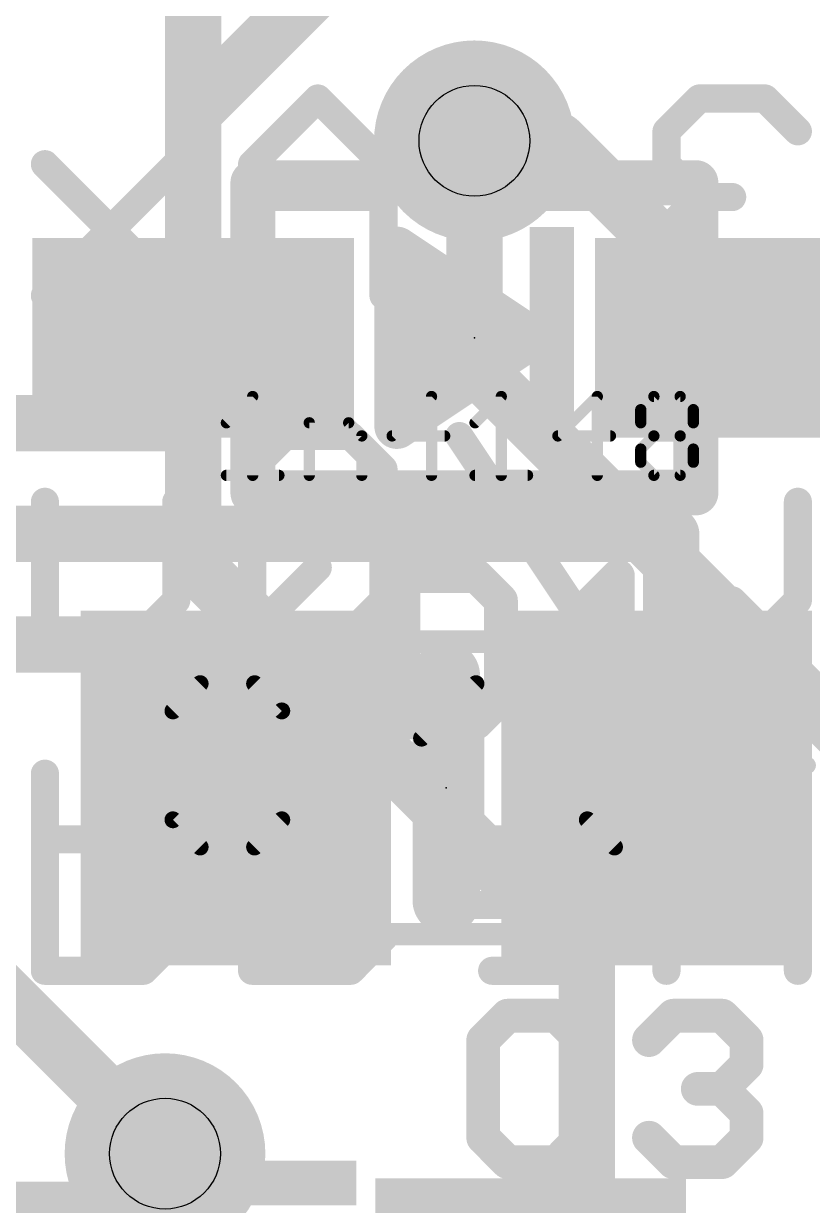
# Model space of a CAD drawing. Extents: x -13.3 to 27, y -0.1 to 27.4.
# Drawn here: x 15.62 to 19.18, y 6.88 to 12.21 of the extents above; entities that cross this region are included whole.
import ezdxf

# ---------------------------------------------------------------- set-up
doc = ezdxf.new("R2010")
doc.units = 0
for name, color, linetype in [('1', 12, 'CONTINUOUS'), ('16', 132, 'CONTINUOUS'), ('18', 110, 'CONTINUOUS'), ('21', 40, 'CONTINUOUS'), ('22', 6, 'CONTINUOUS'), ('23', 40, 'CONTINUOUS'), ('25', 253, 'CONTINUOUS'), ('27', 253, 'CONTINUOUS'), ('29', 253, 'CONTINUOUS'), ('31', 253, 'CONTINUOUS'), ('44', 253, 'CONTINUOUS'), ('51', 253, 'CONTINUOUS')]:
    doc.layers.add(name, color=color, linetype=linetype)

# ---------------------------------------------------------------- blocks, each defined once
blk = doc.blocks.new('RECT')
blk.add_solid([(-0.5, -0.5), (0.5, -0.5), (-0.5, 0.5), (0.5, 0.5)])
blk = doc.blocks.new('ROUNDV')
at = {"const_width": 0.5}
blk.add_lwpolyline([(0, -0.25, 1), (0, 0.25, 1), (0, -0.25)], format="xyb", dxfattribs=at)

msp = doc.modelspace()

# ---------------------------------------------------------------- linework, layer by layer
at = {"layer": '1', "const_width": 0.254}
for points in [[(16.383, 13.274), (16.383, 10.795)], [(18.034, 11.684), (17.653, 11.684)], [(18.923, 10.795), (18.034, 11.684)], [(16.383, 10.541), (16.383, 10.795)], [(16.252, 10.41), (16.383, 10.541)], [(14.8975, 10.41), (16.252, 10.41)], [(14.8975, 9.91), (18.538, 9.91)], [(18.538, 9.91), (18.542, 9.906)], [(18.542, 9.906), (18.542, 8.829)], [(14.8975, 9.41), (15.929, 9.41)], [(15.929, 9.41), (16.576, 8.763)], [(18.542, 8.829), (18.476, 8.763)], [(15.458, 7.91), (16.256, 7.112)]]:
    msp.add_lwpolyline(points, dxfattribs=at)
at = {"layer": '1', "const_width": 0.127}
for points in [[(17.653, 11.7475, 1), (17.653, 11.6205)], [(18.0789, 11.7289, 1), (17.9891, 11.6391)], [(18.034, 11.6205, 1), (18.034, 11.7475)], [(16.4465, 10.795, 1), (16.3195, 10.795)], [(18.8781, 10.7501, 1), (18.9679, 10.8399)], [(16.3195, 10.795, 1), (16.4465, 10.795)], [(16.4279, 10.4961, 1), (16.3381, 10.5859)], [(16.3195, 10.541, 1), (16.4465, 10.541)], [(16.2071, 10.4549, 1), (16.2969, 10.3651)], [(16.252, 10.3465, 1), (16.252, 10.4735)], [(18.5829, 9.9549, 1), (18.4931, 9.8651)], [(18.6055, 9.906, 1), (18.4785, 9.906)], [(18.538, 9.8465, 1), (18.538, 9.9735)], [(18.4971, 9.8611, 1), (18.5869, 9.9509)], [(15.9739, 9.4549, 1), (15.8841, 9.3651)], [(15.929, 9.3465, 1), (15.929, 9.4735)], [(18.5869, 8.7841, 1), (18.4971, 8.8739)], [(16.5311, 8.7181, 1), (16.6209, 8.8079)], [(18.4311, 8.8079, 1), (18.5209, 8.7181)], [(18.4785, 8.829, 1), (18.6055, 8.829)], [(16.2111, 7.0671, 1), (16.3009, 7.1569)]]:
    msp.add_lwpolyline(points, format="xyb", dxfattribs=at)
at = {"layer": '16', "const_width": 0.254}
for points in [[(16.383, 11.811), (17.653, 13.081)], [(16.383, 9.779), (16.383, 11.811)], [(17.653, 10.668), (17.653, 11.684)], [(19.685, 8.636), (17.653, 10.668)], [(18.161, 8.001), (16.383, 9.779)], [(18.161, 4.826), (18.161, 8.001)], [(16.002, 6.858), (16.256, 7.112)], [(9.525, 6.858), (16.002, 6.858)]]:
    msp.add_lwpolyline(points, dxfattribs=at)
at = {"layer": '16', "const_width": 0.127}
for points in [[(16.4465, 11.811, 1), (16.3195, 11.811)], [(16.3381, 11.8559, 1), (16.4279, 11.7661)], [(17.7165, 11.684, 1), (17.5895, 11.684)], [(17.6979, 10.7129, 1), (17.6081, 10.6231)], [(17.5895, 10.668, 1), (17.7165, 10.668)], [(16.4279, 9.8239, 1), (16.3381, 9.7341)], [(16.3195, 9.779, 1), (16.4465, 9.779)], [(18.2245, 8.001, 1), (18.0975, 8.001)], [(18.1161, 7.9561, 1), (18.2059, 8.0459)], [(16.3009, 7.0671, 1), (16.2111, 7.1569)], [(15.9571, 6.9029, 1), (16.0469, 6.8131)], [(16.002, 6.7945, 1), (16.002, 6.9215)]]:
    msp.add_lwpolyline(points, format="xyb", dxfattribs=at)
at = {"layer": '21'}
for points, const_width in [([(16.653, 11.495), (18.653, 11.495)], 0.2032), ([(17.303, 10.395), (17.303, 11.195)], 0.2032), ([(17.303, 11.195), (17.903, 10.795)], 0.2032), ([(17.453, 10.595), (17.453, 10.995)], 0.2032), ([(17.453, 10.995), (17.753, 10.795)], 0.2032), ([(17.453, 10.9728), (17.4863, 10.9728)], 0.2032), ([(17.903, 10.795), (17.303, 10.395)], 0.2032), ([(17.753, 10.795), (17.453, 10.595)], 0.2032), ([(17.453, 10.7696), (17.7149, 10.7696)], 0.2032), ([(18.653, 10.095), (16.653, 10.095)], 0.2032), ([(17.526, 8.255), (17.526, 9.271)], 0.3048)]:
    msp.add_lwpolyline(points, dxfattribs=dict(at, const_width=const_width))
for points, const_width in [([(16.653, 11.5458, 1), (16.653, 11.4442)], 0.1016), ([(18.653, 11.4442, 1), (18.653, 11.5458)], 0.1016), ([(17.3538, 11.195, 1), (17.2522, 11.195)], 0.1016), ([(17.3312, 11.2373, 1), (17.2748, 11.1527)], 0.1016), ([(17.5038, 10.995, 1), (17.4022, 10.995)], 0.1016), ([(17.4812, 11.0373, 1), (17.4248, 10.9527)], 0.1016), ([(17.453, 11.0236, 1), (17.453, 10.922)], 0.1016), ([(17.4863, 10.922, 1), (17.4863, 11.0236)], 0.1016), ([(17.7812, 10.7527, 1), (17.7248, 10.8373)], 0.1016), ([(17.7248, 10.7527, 1), (17.7812, 10.8373)], 0.1016), ([(17.9312, 10.7527, 1), (17.8748, 10.8373)], 0.1016), ([(17.8748, 10.7527, 1), (17.9312, 10.8373)], 0.1016), ([(17.453, 10.8204, 1), (17.453, 10.7188)], 0.1016), ([(17.7149, 10.7188, 1), (17.7149, 10.8204)], 0.1016), ([(17.4248, 10.6373, 1), (17.4812, 10.5527)], 0.1016), ([(17.4022, 10.595, 1), (17.5038, 10.595)], 0.1016), ([(17.2748, 10.4373, 1), (17.3312, 10.3527)], 0.1016), ([(17.2522, 10.395, 1), (17.3538, 10.395)], 0.1016), ([(16.653, 10.1458, 1), (16.653, 10.0442)], 0.1016), ([(18.653, 10.0442, 1), (18.653, 10.1458)], 0.1016), ([(17.6022, 9.271, 1), (17.4498, 9.271)], 0.1524), ([(17.4498, 8.255, 1), (17.6022, 8.255)], 0.1524)]:
    msp.add_lwpolyline(points, format="xyb", dxfattribs=dict(at, const_width=const_width))
at = {"layer": '22', "const_width": 0.127}
for points in [[(16.9459, 11.8753), (16.6493, 11.5787)], [(17.2425, 11.5787), (16.9459, 11.8753)], [(18.6686, 11.8753), (18.5203, 11.727)], [(18.9652, 11.8753), (18.6686, 11.8753)], [(19.1135, 11.727), (18.9652, 11.8753)], [(18.5203, 11.727), (18.5203, 11.5787)], [(16.3069, 11.5787), (15.7138, 10.9855)], [(16.3069, 10.9855), (15.7138, 11.5787)], [(16.6493, 11.5787), (16.6493, 10.9855)], [(17.2425, 10.9855), (17.2425, 11.5787)], [(18.5203, 11.5787), (18.6686, 11.4304)], [(17.2425, 11.4304), (16.6493, 11.4304)], [(18.178, 11.4304), (17.5848, 11.4304)], [(18.6686, 11.4304), (18.5203, 11.2821)], [(18.6686, 11.4304), (18.8169, 11.4304)], [(18.5203, 11.2821), (18.5203, 11.1338)], [(18.5203, 11.1338), (18.6686, 10.9855)], [(18.9652, 10.9855), (19.1135, 11.1338)], [(18.6686, 10.9855), (18.9652, 10.9855)], [(16.7976, 10.3513), (16.6493, 10.203)], [(17.0942, 10.3513), (16.7976, 10.3513)], [(17.2425, 10.203), (17.0942, 10.3513)], [(18.178, 9.4615), (17.5848, 10.3513)], [(16.6493, 10.203), (16.6493, 9.6098)], [(17.2425, 9.6098), (17.2425, 10.203)], [(15.7138, 9.4615), (15.7138, 10.0547)], [(16.3069, 10.0547), (16.3069, 9.6098)], [(18.5203, 9.6098), (18.5203, 10.0547)], [(19.1135, 10.0547), (19.1135, 9.6098)], [(16.9459, 9.7581), (16.6493, 9.4615)], [(16.3069, 9.6098), (16.1587, 9.4615)], [(16.6493, 9.6098), (16.7976, 9.4615)], [(17.0942, 9.4615), (17.2425, 9.6098)], [(18.6686, 9.4615), (18.5203, 9.6098)], [(18.8169, 9.6098), (18.6686, 9.4615)], [(18.9652, 9.4615), (18.8169, 9.6098)], [(19.1135, 9.6098), (18.9652, 9.4615)], [(16.1587, 9.4615), (15.7138, 9.4615)], [(16.7976, 9.4615), (17.0942, 9.4615)], [(15.7138, 8.8273), (15.7138, 7.9375)], [(18.5203, 8.8273), (18.5203, 7.9375)], [(19.1135, 7.9375), (19.1135, 8.8273)], [(16.1587, 8.5307), (15.7138, 8.5307)], [(16.3069, 8.3824), (16.1587, 8.5307)], [(16.7976, 8.5307), (16.6493, 8.3824)], [(17.0942, 8.5307), (16.7976, 8.5307)], [(17.7331, 8.5307), (17.5848, 8.3824)], [(18.0297, 8.5307), (17.7331, 8.5307)], [(18.178, 8.3824), (18.0297, 8.5307)], [(16.3069, 8.0858), (16.3069, 8.3824)], [(16.6493, 8.3824), (16.6493, 7.9375)], [(17.5848, 8.3824), (17.5848, 8.2341)], [(18.178, 8.0858), (18.178, 8.3824)], [(19.1135, 8.3824), (18.5203, 8.3824)], [(17.0942, 8.2341), (16.6493, 8.2341)], [(17.2425, 8.0858), (17.0942, 8.2341)], [(17.5848, 8.2341), (18.178, 8.2341)], [(16.1587, 7.9375), (16.3069, 8.0858)], [(17.0942, 7.9375), (17.2425, 8.0858)], [(18.0297, 7.9375), (18.178, 8.0858)], [(15.7138, 7.9375), (16.1587, 7.9375)], [(16.6493, 7.9375), (17.0942, 7.9375)], [(17.7331, 7.9375), (18.0297, 7.9375)]]:
    msp.add_lwpolyline(points, dxfattribs=at)
at = {"layer": '22', "const_width": 0.0635}
for points in [[(16.9683, 11.8977, 1), (16.9234, 11.8528)], [(16.9683, 11.8528, 1), (16.9234, 11.8977)], [(18.6686, 11.907, 1), (18.6686, 11.8435)], [(18.6911, 11.8528, 1), (18.6462, 11.8977)], [(18.9877, 11.8977, 1), (18.9428, 11.8528)], [(18.9652, 11.8435, 1), (18.9652, 11.907)], [(18.5521, 11.727, 1), (18.4886, 11.727)], [(18.4979, 11.7494, 1), (18.5428, 11.7045)], [(19.091, 11.7045, 1), (19.136, 11.7494)], [(15.7362, 11.6011, 1), (15.6913, 11.5562)], [(16.3294, 11.5562, 1), (16.2845, 11.6011)], [(16.681, 11.5787, 1), (16.6175, 11.5787)], [(16.6268, 11.6011, 1), (16.6717, 11.5562)], [(17.2742, 11.5787, 1), (17.2107, 11.5787)], [(17.22, 11.5562, 1), (17.2649, 11.6011)], [(18.5428, 11.6011, 1), (18.4979, 11.5562)], [(18.4886, 11.5787, 1), (18.5521, 11.5787)], [(16.6493, 11.4621, 1), (16.6493, 11.3986)], [(17.2425, 11.3986, 1), (17.2425, 11.4621)], [(17.5848, 11.4621, 1), (17.5848, 11.3986)], [(18.178, 11.3986, 1), (18.178, 11.4621)], [(18.6686, 11.4621, 1), (18.6686, 11.3986)], [(18.6911, 11.4079, 1), (18.6462, 11.4528)], [(18.6462, 11.4079, 1), (18.6911, 11.4528)], [(18.8169, 11.3986, 1), (18.8169, 11.4621)], [(18.5521, 11.2821, 1), (18.4886, 11.2821)], [(18.4979, 11.3045, 1), (18.5428, 11.2596)], [(18.5428, 11.1562, 1), (18.4979, 11.1113)], [(18.4886, 11.1338, 1), (18.5521, 11.1338)], [(19.136, 11.1113, 1), (19.091, 11.1562)], [(18.6686, 11.0173, 1), (18.6686, 10.9537)], [(18.9652, 10.9537, 1), (18.9652, 11.0173)], [(15.6913, 11.008, 1), (15.7362, 10.963)], [(16.2845, 10.963, 1), (16.3294, 11.008)], [(16.6175, 10.9855, 1), (16.681, 10.9855)], [(17.2107, 10.9855, 1), (17.2742, 10.9855)], [(18.6462, 10.963, 1), (18.6911, 11.008)], [(18.9428, 11.008, 1), (18.9877, 10.963)], [(16.7976, 10.383, 1), (16.7976, 10.3195)], [(16.82, 10.3288, 1), (16.7751, 10.3737)], [(17.1166, 10.3737, 1), (17.0717, 10.3288)], [(17.0942, 10.3195, 1), (17.0942, 10.383)], [(17.6112, 10.3689, 1), (17.5584, 10.3336)], [(16.681, 10.203, 1), (16.6175, 10.203)], [(16.6268, 10.2254, 1), (16.6717, 10.1805)], [(17.2742, 10.203, 1), (17.2107, 10.203)], [(17.22, 10.1805, 1), (17.2649, 10.2254)], [(15.7455, 10.0547, 1), (15.682, 10.0547)], [(16.3387, 10.0547, 1), (16.2752, 10.0547)], [(18.5521, 10.0547, 1), (18.4886, 10.0547)], [(19.1453, 10.0547, 1), (19.0818, 10.0547)], [(16.9683, 9.7356, 1), (16.9234, 9.7805)], [(16.3294, 9.5873, 1), (16.2845, 9.6322)], [(16.6717, 9.6322, 1), (16.6268, 9.5873)], [(17.2649, 9.5873, 1), (17.22, 9.6322)], [(18.5428, 9.6322, 1), (18.4979, 9.5873)], [(18.8394, 9.6322, 1), (18.7945, 9.5873)], [(18.8394, 9.5873, 1), (18.7945, 9.6322)], [(19.136, 9.5873, 1), (19.091, 9.6322)], [(16.2752, 9.6098, 1), (16.3387, 9.6098)], [(16.6175, 9.6098, 1), (16.681, 9.6098)], [(17.2107, 9.6098, 1), (17.2742, 9.6098)], [(18.4886, 9.6098, 1), (18.5521, 9.6098)], [(19.0818, 9.6098, 1), (19.1453, 9.6098)], [(15.7138, 9.4933, 1), (15.7138, 9.4298)], [(16.1362, 9.484, 1), (16.1811, 9.439)], [(16.1587, 9.4298, 1), (16.1587, 9.4933)], [(16.6268, 9.484, 1), (16.6717, 9.439)], [(16.7976, 9.4933, 1), (16.7976, 9.4298)], [(16.7751, 9.439, 1), (16.82, 9.484)], [(17.0717, 9.484, 1), (17.1166, 9.439)], [(17.0942, 9.4298, 1), (17.0942, 9.4933)], [(18.1516, 9.4439, 1), (18.2044, 9.4791)], [(18.6462, 9.484, 1), (18.6911, 9.439)], [(18.6462, 9.439, 1), (18.6911, 9.484)], [(18.9428, 9.484, 1), (18.9877, 9.439)], [(18.9428, 9.439, 1), (18.9877, 9.484)], [(15.682, 9.4615, 1), (15.7455, 9.4615)], [(15.7455, 8.8273, 1), (15.682, 8.8273)], [(18.5521, 8.8273, 1), (18.4886, 8.8273)], [(19.1453, 8.8273, 1), (19.0818, 8.8273)], [(15.7138, 8.5624, 1), (15.7138, 8.4989)], [(16.1811, 8.5531, 1), (16.1362, 8.5082)], [(16.1587, 8.4989, 1), (16.1587, 8.5624)], [(16.7976, 8.5624, 1), (16.7976, 8.4989)], [(16.82, 8.5082, 1), (16.7751, 8.5531)], [(17.0942, 8.4989, 1), (17.0942, 8.5624)], [(17.7331, 8.5624, 1), (17.7331, 8.4989)], [(17.7556, 8.5082, 1), (17.7107, 8.5531)], [(18.0521, 8.5531, 1), (18.0072, 8.5082)], [(18.0297, 8.4989, 1), (18.0297, 8.5624)], [(16.3387, 8.3824, 1), (16.2752, 8.3824)], [(16.2845, 8.3599, 1), (16.3294, 8.4048)], [(16.681, 8.3824, 1), (16.6175, 8.3824)], [(16.6268, 8.4048, 1), (16.6717, 8.3599)], [(17.6166, 8.3824, 1), (17.5531, 8.3824)], [(17.5624, 8.4048, 1), (17.6073, 8.3599)], [(18.2097, 8.3824, 1), (18.1462, 8.3824)], [(18.1555, 8.3599, 1), (18.2004, 8.4048)], [(18.5203, 8.4141, 1), (18.5203, 8.3506)], [(19.1135, 8.3506, 1), (19.1135, 8.4141)], [(16.6493, 8.2658, 1), (16.6493, 8.2023)], [(17.1166, 8.2565, 1), (17.0717, 8.2116)], [(17.0942, 8.2023, 1), (17.0942, 8.2658)], [(17.5848, 8.2658, 1), (17.5848, 8.2023)], [(18.178, 8.2023, 1), (18.178, 8.2658)], [(17.5531, 8.2341, 1), (17.6166, 8.2341)], [(16.2752, 8.0858, 1), (16.3387, 8.0858)], [(16.3294, 8.0633, 1), (16.2845, 8.1082)], [(17.2649, 8.0633, 1), (17.22, 8.1082)], [(17.22, 8.0633, 1), (17.2649, 8.1082)], [(18.1462, 8.0858, 1), (18.2097, 8.0858)], [(18.2004, 8.0633, 1), (18.1555, 8.1082)], [(15.682, 7.9375, 1), (15.7455, 7.9375)], [(15.7138, 7.9692, 1), (15.7138, 7.9058)], [(16.1362, 7.96, 1), (16.1811, 7.915)], [(16.1587, 7.9058, 1), (16.1587, 7.9692)], [(16.6175, 7.9375, 1), (16.681, 7.9375)], [(16.6493, 7.9692, 1), (16.6493, 7.9058)], [(17.0717, 7.96, 1), (17.1166, 7.915)], [(17.0942, 7.9058, 1), (17.0942, 7.9692)], [(17.7331, 7.9692, 1), (17.7331, 7.9058)], [(18.0072, 7.96, 1), (18.0521, 7.915)], [(18.0297, 7.9058, 1), (18.0297, 7.9692)], [(18.4886, 7.9375, 1), (18.5521, 7.9375)], [(19.0818, 7.9375, 1), (19.1453, 7.9375)]]:
    msp.add_lwpolyline(points, format="xyb", dxfattribs=at)
at = {"layer": '23'}
for p in [(17.653, 10.795), (17.526, 8.763)]:
    msp.add_point(p, dxfattribs=at)
at = {"layer": '25', "const_width": 0.1524}
for points in [[(17.3324, 9.7194), (17.3324, 9.0584)], [(17.6629, 9.7194), (17.3324, 9.7194)], [(17.773, 9.6092), (17.6629, 9.7194)], [(18.0808, 9.499), (18.3011, 9.7194)], [(18.3011, 9.7194), (18.3011, 9.0584)], [(17.773, 9.1686), (17.773, 9.6092)], [(17.6629, 9.0584), (17.773, 9.1686)], [(17.3324, 9.0584), (17.6629, 9.0584)], [(18.0808, 9.0584), (18.5214, 9.0584)], [(17.803, 7.7349), (17.6929, 7.6247)], [(18.0234, 7.7349), (17.803, 7.7349)], [(18.1335, 7.6247), (18.0234, 7.7349)], [(18.4413, 7.6247), (18.5514, 7.7349)], [(18.5514, 7.7349), (18.7718, 7.7349)], [(18.7718, 7.7349), (18.8819, 7.6247)], [(17.6929, 7.6247), (17.6929, 7.1841)], [(18.8819, 7.6247), (18.8819, 7.5145)], [(18.8819, 7.5145), (18.7718, 7.4044)], [(18.7718, 7.4044), (18.6616, 7.4044)], [(18.7718, 7.4044), (18.8819, 7.2942)], [(18.8819, 7.2942), (18.8819, 7.1841)], [(17.6929, 7.1841), (17.803, 7.0739)], [(18.0234, 7.0739), (18.1335, 7.1841)], [(18.5514, 7.0739), (18.4413, 7.1841)], [(18.8819, 7.1841), (18.7718, 7.0739)], [(17.803, 7.0739), (18.0234, 7.0739)], [(18.7718, 7.0739), (18.5514, 7.0739)]]:
    msp.add_lwpolyline(points, dxfattribs=at)
at = {"layer": '25', "const_width": 0.0762}
for points in [[(17.3705, 9.7194, 1), (17.2943, 9.7194)], [(17.3324, 9.7575, 1), (17.3324, 9.6813)], [(17.6898, 9.7463, 1), (17.6359, 9.6924)], [(17.6629, 9.6813, 1), (17.6629, 9.7575)], [(18.3392, 9.7194, 1), (18.263, 9.7194)], [(18.328, 9.6924, 1), (18.2742, 9.7463)], [(17.8111, 9.6092, 1), (17.7349, 9.6092)], [(17.7461, 9.5823, 1), (17.8, 9.6361)], [(18.0538, 9.526, 1), (18.1077, 9.4721)], [(17.8, 9.1416, 1), (17.7461, 9.1955)], [(17.7349, 9.1686, 1), (17.8111, 9.1686)], [(17.3324, 9.0965, 1), (17.3324, 9.0203)], [(17.6359, 9.0853, 1), (17.6898, 9.0315)], [(17.6629, 9.0203, 1), (17.6629, 9.0965)], [(18.0808, 9.0965, 1), (18.0808, 9.0203)], [(18.5214, 9.0203, 1), (18.5214, 9.0965)], [(17.2943, 9.0584, 1), (17.3705, 9.0584)], [(18.263, 9.0584, 1), (18.3392, 9.0584)], [(17.803, 7.773, 1), (17.803, 7.6968)], [(17.83, 7.7079, 1), (17.7761, 7.7618)], [(18.0503, 7.7618, 1), (17.9964, 7.7079)], [(18.0234, 7.6968, 1), (18.0234, 7.773)], [(18.5514, 7.773, 1), (18.5514, 7.6968)], [(18.5784, 7.7079, 1), (18.5245, 7.7618)], [(18.7987, 7.7618, 1), (18.7448, 7.7079)], [(18.7718, 7.6968, 1), (18.7718, 7.773)], [(17.731, 7.6247, 1), (17.6548, 7.6247)], [(17.6659, 7.6516, 1), (17.7198, 7.5978)], [(18.1066, 7.5978, 1), (18.1605, 7.6516)], [(18.4143, 7.6516, 1), (18.4682, 7.5978)], [(18.92, 7.6247, 1), (18.8438, 7.6247)], [(18.855, 7.5978, 1), (18.9089, 7.6516)], [(18.9089, 7.4876, 1), (18.855, 7.5415)], [(18.8438, 7.5145, 1), (18.92, 7.5145)], [(18.6616, 7.4425, 1), (18.6616, 7.3663)], [(18.7987, 7.4313, 1), (18.7448, 7.3774)], [(18.7448, 7.4313, 1), (18.7987, 7.3774)], [(18.7718, 7.3663, 1), (18.7718, 7.4425)], [(18.92, 7.2942, 1), (18.8438, 7.2942)], [(18.855, 7.2673, 1), (18.9089, 7.3212)], [(17.7198, 7.211, 1), (17.6659, 7.1571)], [(18.1605, 7.1571, 1), (18.1066, 7.211)], [(18.4682, 7.211, 1), (18.4143, 7.1571)], [(18.9089, 7.1571, 1), (18.855, 7.211)], [(17.6548, 7.1841, 1), (17.731, 7.1841)], [(18.8438, 7.1841, 1), (18.92, 7.1841)], [(17.803, 7.112, 1), (17.803, 7.0358)], [(18.0234, 7.0358, 1), (18.0234, 7.112)], [(18.5514, 7.112, 1), (18.5514, 7.0358)], [(18.7718, 7.0358, 1), (18.7718, 7.112)], [(17.7761, 7.047, 1), (17.83, 7.1008)], [(17.9964, 7.1008, 1), (18.0503, 7.047)], [(18.5245, 7.047, 1), (18.5784, 7.1008)], [(18.7448, 7.1008, 1), (18.7987, 7.047)]]:
    msp.add_lwpolyline(points, format="xyb", dxfattribs=at)
at = {"layer": '27'}
for points, const_width in [([(16.5332, 10.4113), (16.6518, 10.5299)], 0.0508), ([(16.6518, 10.5299), (16.6518, 10.174)], 0.0508), ([(17.4595, 10.5299), (17.2816, 10.352)], 0.0508), ([(17.4595, 10.174), (17.4595, 10.5299)], 0.0508), ([(17.6558, 10.4113), (17.7744, 10.5299)], 0.0508), ([(17.7744, 10.5299), (17.7744, 10.174)], 0.0508), ([(18.2079, 10.5299), (18.03, 10.352)], 0.0508), ([(18.2079, 10.174), (18.2079, 10.5299)], 0.0508), ([(18.4042, 10.4706), (18.4635, 10.5299)], 0.0508), ([(18.4635, 10.5299), (18.5821, 10.5299)], 0.0508), ([(18.5821, 10.5299), (18.6415, 10.4706)], 0.0508), ([(18.4042, 10.4113), (18.4042, 10.4706)], 0.0508), ([(18.6415, 10.4706), (18.6415, 10.4113)], 0.0508), ([(16.9074, 10.174), (16.9074, 10.4113)], 0.0508), ([(16.9074, 10.4113), (17.0853, 10.4113)], 0.0508), ([(17.0853, 10.4113), (17.1446, 10.352)], 0.0508), ([(18.4635, 10.352), (18.4042, 10.4113)], 0.0508), ([(18.6415, 10.4113), (18.5821, 10.352)], 0.0508), ([(17.1446, 10.352), (17.1446, 10.174)], 0.0508), ([(17.2816, 10.352), (17.5188, 10.352)], 0.0508), ([(18.03, 10.352), (18.2672, 10.352)], 0.0508), ([(18.4042, 10.2926), (18.4635, 10.352)], 0.0508), ([(18.4635, 10.352), (18.5821, 10.352)], 0.0508), ([(18.5821, 10.352), (18.6415, 10.2926)], 0.0508), ([(18.4042, 10.2333), (18.4042, 10.2926)], 0.0508), ([(18.6415, 10.2926), (18.6415, 10.2333)], 0.0508), ([(18.4635, 10.174), (18.4042, 10.2333)], 0.0508), ([(18.6415, 10.2333), (18.5821, 10.174)], 0.0508), ([(16.5332, 10.174), (16.7704, 10.174)], 0.0508), ([(17.6558, 10.174), (17.893, 10.174)], 0.0508), ([(18.5821, 10.174), (18.4635, 10.174)], 0.0508), ([(16.2917, 9.1107), (16.4146, 9.2335)], 0.0762), ([(16.4146, 9.2335), (16.6603, 9.2335)], 0.0762), ([(16.6603, 9.2335), (16.7832, 9.1107)], 0.0762), ([(17.4144, 8.9878), (17.6601, 9.2335)], 0.0762), ([(17.6601, 9.2335), (17.6601, 8.4963)], 0.0762), ([(18.9112, 8.4963), (18.9112, 9.2335)], 0.0762), ([(18.9112, 9.2335), (19.4027, 9.2335)], 0.0762), ([(16.2917, 8.6192), (16.2917, 9.1107)], 0.0762), ([(16.2917, 8.6192), (16.7832, 9.1107)], 0.0762), ([(16.7832, 9.1107), (16.7832, 8.6192)], 0.0762), ([(18.1628, 8.9878), (18.1628, 8.6192)], 0.0762), ([(18.6543, 8.4963), (18.6543, 8.9878)], 0.0762), ([(18.9112, 8.8649), (19.1569, 8.8649)], 0.0762), ([(16.4146, 8.4963), (16.2917, 8.6192)], 0.0762), ([(16.7832, 8.6192), (16.6603, 8.4963)], 0.0762), ([(17.0401, 8.4963), (17.0401, 8.6192)], 0.0762), ([(17.0401, 8.6192), (17.163, 8.6192)], 0.0762), ([(17.163, 8.6192), (17.163, 8.4963)], 0.0762), ([(18.1628, 8.6192), (18.2856, 8.4963)], 0.0762), ([(16.6603, 8.4963), (16.4146, 8.4963)], 0.0762), ([(17.163, 8.4963), (17.0401, 8.4963)], 0.0762), ([(17.4144, 8.4963), (17.9058, 8.4963)], 0.0762), ([(18.2856, 8.4963), (18.6543, 8.4963)], 0.0762)]:
    msp.add_lwpolyline(points, dxfattribs=dict(at, const_width=const_width))
for points, const_width in [([(16.6645, 10.5299, 1), (16.6391, 10.5299)], 0.0254), ([(16.6608, 10.5209, 1), (16.6428, 10.5389)], 0.0254), ([(17.4722, 10.5299, 1), (17.4468, 10.5299)], 0.0254), ([(17.4685, 10.5209, 1), (17.4505, 10.5389)], 0.0254), ([(17.7871, 10.5299, 1), (17.7617, 10.5299)], 0.0254), ([(17.7834, 10.5209, 1), (17.7654, 10.5389)], 0.0254), ([(18.2206, 10.5299, 1), (18.1952, 10.5299)], 0.0254), ([(18.2169, 10.5209, 1), (18.1989, 10.5389)], 0.0254), ([(18.4635, 10.5426, 1), (18.4635, 10.5172)], 0.0254), ([(18.4725, 10.5209, 1), (18.4545, 10.5389)], 0.0254), ([(18.5911, 10.5389, 1), (18.5732, 10.5209)], 0.0254), ([(18.5821, 10.5172, 1), (18.5821, 10.5426)], 0.0254), ([(18.4169, 10.4706, 1), (18.3915, 10.4706)], 0.0254), ([(18.3952, 10.4796, 1), (18.4132, 10.4616)], 0.0254), ([(18.6542, 10.4706, 1), (18.6288, 10.4706)], 0.0254), ([(18.6325, 10.4616, 1), (18.6504, 10.4796)], 0.0254), ([(16.5242, 10.4202, 1), (16.5421, 10.4023)], 0.0254), ([(16.9201, 10.4113, 1), (16.8947, 10.4113)], 0.0254), ([(16.9074, 10.424, 1), (16.9074, 10.3986)], 0.0254), ([(17.0943, 10.4202, 1), (17.0763, 10.4023)], 0.0254), ([(17.0853, 10.3986, 1), (17.0853, 10.424)], 0.0254), ([(17.6468, 10.4202, 1), (17.6648, 10.4023)], 0.0254), ([(18.4132, 10.4202, 1), (18.3952, 10.4023)], 0.0254), ([(18.3915, 10.4113, 1), (18.4169, 10.4113)], 0.0254), ([(18.6288, 10.4113, 1), (18.6542, 10.4113)], 0.0254), ([(18.6504, 10.4023, 1), (18.6325, 10.4202)], 0.0254), ([(17.1573, 10.352, 1), (17.1319, 10.352)], 0.0254), ([(17.1356, 10.343, 1), (17.1536, 10.3609)], 0.0254), ([(17.2816, 10.3647, 1), (17.2816, 10.3392)], 0.0254), ([(17.2726, 10.3609, 1), (17.2905, 10.343)], 0.0254), ([(17.5188, 10.3392, 1), (17.5188, 10.3647)], 0.0254), ([(18.03, 10.3647, 1), (18.03, 10.3392)], 0.0254), ([(18.021, 10.3609, 1), (18.039, 10.343)], 0.0254), ([(18.2672, 10.3392, 1), (18.2672, 10.3647)], 0.0254), ([(18.4635, 10.3647, 1), (18.4635, 10.3392)], 0.0254), ([(18.4725, 10.343, 1), (18.4545, 10.3609)], 0.0254), ([(18.4545, 10.343, 1), (18.4725, 10.3609)], 0.0254), ([(18.5911, 10.3609, 1), (18.5732, 10.343)], 0.0254), ([(18.5732, 10.3609, 1), (18.5911, 10.343)], 0.0254), ([(18.5821, 10.3392, 1), (18.5821, 10.3647)], 0.0254), ([(18.4169, 10.2926, 1), (18.3915, 10.2926)], 0.0254), ([(18.3952, 10.3016, 1), (18.4132, 10.2837)], 0.0254), ([(18.6542, 10.2926, 1), (18.6288, 10.2926)], 0.0254), ([(18.6325, 10.2837, 1), (18.6504, 10.3016)], 0.0254), ([(18.4132, 10.2423, 1), (18.3952, 10.2243)], 0.0254), ([(18.3915, 10.2333, 1), (18.4169, 10.2333)], 0.0254), ([(18.6288, 10.2333, 1), (18.6542, 10.2333)], 0.0254), ([(18.6504, 10.2243, 1), (18.6325, 10.2423)], 0.0254), ([(16.5332, 10.1867, 1), (16.5332, 10.1613)], 0.0254), ([(16.7704, 10.1613, 1), (16.7704, 10.1867)], 0.0254), ([(17.6558, 10.1867, 1), (17.6558, 10.1613)], 0.0254), ([(17.893, 10.1613, 1), (17.893, 10.1867)], 0.0254), ([(18.4635, 10.1867, 1), (18.4635, 10.1613)], 0.0254), ([(18.4545, 10.165, 1), (18.4725, 10.183)], 0.0254), ([(18.5732, 10.183, 1), (18.5911, 10.165)], 0.0254), ([(18.5821, 10.1613, 1), (18.5821, 10.1867)], 0.0254), ([(16.6391, 10.174, 1), (16.6645, 10.174)], 0.0254), ([(16.8947, 10.174, 1), (16.9201, 10.174)], 0.0254), ([(17.1319, 10.174, 1), (17.1573, 10.174)], 0.0254), ([(17.4468, 10.174, 1), (17.4722, 10.174)], 0.0254), ([(17.7617, 10.174, 1), (17.7871, 10.174)], 0.0254), ([(18.1952, 10.174, 1), (18.2206, 10.174)], 0.0254), ([(16.4146, 9.2526, 1), (16.4146, 9.2145)], 0.0381), ([(16.4281, 9.2201, 1), (16.4011, 9.247)], 0.0381), ([(16.6738, 9.247, 1), (16.6469, 9.2201)], 0.0381), ([(16.6603, 9.2145, 1), (16.6603, 9.2526)], 0.0381), ([(17.6791, 9.2335, 1), (17.641, 9.2335)], 0.0381), ([(17.6736, 9.2201, 1), (17.6466, 9.247)], 0.0381), ([(18.9302, 9.2335, 1), (18.8921, 9.2335)], 0.0381), ([(18.9112, 9.2526, 1), (18.9112, 9.2145)], 0.0381), ([(16.3108, 9.1107, 1), (16.2727, 9.1107)], 0.0381), ([(16.2783, 9.1241, 1), (16.3052, 9.0972)], 0.0381), ([(16.8023, 9.1107, 1), (16.7642, 9.1107)], 0.0381), ([(16.7967, 9.0972, 1), (16.7697, 9.1241)], 0.0381), ([(16.7697, 9.0972, 1), (16.7967, 9.1241)], 0.0381), ([(17.4009, 9.0013, 1), (17.4278, 8.9743)], 0.0381), ([(18.1818, 8.9878, 1), (18.1437, 8.9878)], 0.0381), ([(18.6733, 8.9878, 1), (18.6352, 8.9878)], 0.0381), ([(18.9112, 8.884, 1), (18.9112, 8.8459)], 0.0381), ([(19.1569, 8.8459, 1), (19.1569, 8.884)], 0.0381), ([(16.3052, 8.6326, 1), (16.2783, 8.6057)], 0.0381), ([(16.2783, 8.6326, 1), (16.3052, 8.6057)], 0.0381), ([(16.7967, 8.6057, 1), (16.7697, 8.6326)], 0.0381), ([(17.0401, 8.6382, 1), (17.0401, 8.6001)], 0.0381), ([(17.0592, 8.6192, 1), (17.0211, 8.6192)], 0.0381), ([(17.1821, 8.6192, 1), (17.144, 8.6192)], 0.0381), ([(17.163, 8.6001, 1), (17.163, 8.6382)], 0.0381), ([(18.1762, 8.6326, 1), (18.1493, 8.6057)], 0.0381), ([(16.2727, 8.6192, 1), (16.3108, 8.6192)], 0.0381), ([(16.7642, 8.6192, 1), (16.8023, 8.6192)], 0.0381), ([(18.1437, 8.6192, 1), (18.1818, 8.6192)], 0.0381), ([(16.4146, 8.5153, 1), (16.4146, 8.4772)], 0.0381), ([(16.4011, 8.4828, 1), (16.4281, 8.5098)], 0.0381), ([(16.6469, 8.5098, 1), (16.6738, 8.4828)], 0.0381), ([(16.6603, 8.4772, 1), (16.6603, 8.5153)], 0.0381), ([(17.0401, 8.5153, 1), (17.0401, 8.4772)], 0.0381), ([(17.0211, 8.4963, 1), (17.0592, 8.4963)], 0.0381), ([(17.144, 8.4963, 1), (17.1821, 8.4963)], 0.0381), ([(17.163, 8.4772, 1), (17.163, 8.5153)], 0.0381), ([(17.4144, 8.5153, 1), (17.4144, 8.4772)], 0.0381), ([(17.641, 8.4963, 1), (17.6791, 8.4963)], 0.0381), ([(17.9058, 8.4772, 1), (17.9058, 8.5153)], 0.0381), ([(18.2856, 8.5153, 1), (18.2856, 8.4772)], 0.0381), ([(18.2722, 8.4828, 1), (18.2991, 8.5098)], 0.0381), ([(18.6352, 8.4963, 1), (18.6733, 8.4963)], 0.0381), ([(18.6543, 8.4772, 1), (18.6543, 8.5153)], 0.0381), ([(18.8921, 8.4963, 1), (18.9302, 8.4963)], 0.0381)]:
    msp.add_lwpolyline(points, format="xyb", dxfattribs=dict(at, const_width=const_width))
at = {"layer": '44'}
for centre in [(17.653, 11.684), (16.256, 7.112)]:
    msp.add_circle(centre, 0.25, dxfattribs=at)
at = {"layer": '51'}
for points, const_width in [([(16.653, 10.095), (16.653, 11.495)], 0.2032), ([(18.653, 11.495), (18.653, 10.095)], 0.2032), ([(17.882, 9.423), (17.145, 9.423)], 0.1016), ([(17.907, 8.103), (17.145, 8.103)], 0.1016)]:
    msp.add_lwpolyline(points, dxfattribs=dict(at, const_width=const_width))
for points, const_width in [([(16.7038, 11.495, 1), (16.6022, 11.495)], 0.1016), ([(18.7038, 11.495, 1), (18.6022, 11.495)], 0.1016), ([(16.6022, 10.095, 1), (16.7038, 10.095)], 0.1016), ([(18.6022, 10.095, 1), (18.7038, 10.095)], 0.1016), ([(17.145, 9.4484, 1), (17.145, 9.3976)], 0.0508), ([(17.882, 9.3976, 1), (17.882, 9.4484)], 0.0508), ([(17.145, 8.1284, 1), (17.145, 8.0776)], 0.0508), ([(17.907, 8.0776, 1), (17.907, 8.1284)], 0.0508)]:
    msp.add_lwpolyline(points, format="xyb", dxfattribs=dict(at, const_width=const_width))

# ---------------------------------------------------------------- block references
at = {"layer": '1'}
for p, xscale, yscale, rotation in [((16.383, 10.795), 1.35, 0.8, 180), ((18.923, 10.795), 1.35, 0.8, 180), ((16.576, 8.763), 1.3, 1.5, 180), ((18.476, 8.763), 1.3, 1.5, 180), ((17.907, 6.35), 1.2, 1.3, 90)]:
    msp.add_blockref('RECT', p, dxfattribs=dict(at, xscale=xscale, yscale=yscale, rotation=rotation))
at = {"layer": '18', "xscale": 0.9064, "yscale": 0.9064}
for p in [(17.653, 11.684), (17.653, 11.684), (16.256, 7.112), (16.256, 7.112)]:
    msp.add_blockref('ROUNDV', p, dxfattribs=at)
at = {"layer": '21', "xscale": 0.2, "rotation": 180}
msp.add_blockref('RECT', (18.003, 10.795), dxfattribs=at)
at = {"layer": '22', "xscale": 0.6203, "rotation": 180}
for p, yscale in [((16.8102, 7.0714), 0.0167), ((16.8102, 7.0546), 0.0168), ((16.8102, 7.0379), 0.0167), ((16.8102, 7.0211), 0.0168), ((16.8102, 7.0043), 0.0168), ((16.8102, 6.9876), 0.0167), ((16.8102, 6.9708), 0.0168), ((16.8102, 6.954), 0.0168), ((16.8102, 6.9373), 0.0167), ((16.8102, 6.9205), 0.0168), ((16.8102, 6.9037), 0.0168), ((16.8102, 6.887), 0.0167)]:
    msp.add_blockref('RECT', p, dxfattribs=dict(at, yscale=yscale))
at = {"layer": '29'}
for p, xscale, yscale, rotation in [((16.383, 10.795), 1.4516, 0.9016, 180), ((18.923, 10.795), 1.4516, 0.9016, 180), ((16.576, 8.763), 1.4016, 1.6016, 180), ((18.476, 8.763), 1.4016, 1.6016, 180), ((17.907, 6.35), 1.3016, 1.4016, 90)]:
    msp.add_blockref('RECT', p, dxfattribs=dict(at, xscale=xscale, yscale=yscale, rotation=rotation))
at = {"layer": '31'}
for p, xscale, yscale, rotation in [((16.383, 10.795), 1.35, 0.8, 180), ((18.923, 10.795), 1.35, 0.8, 180), ((16.576, 8.763), 1.3, 1.5, 180), ((18.476, 8.763), 1.3, 1.5, 180), ((17.907, 6.35), 1.2, 1.3, 90)]:
    msp.add_blockref('RECT', p, dxfattribs=dict(at, xscale=xscale, yscale=yscale, rotation=rotation))
at = {"layer": '51', "xscale": 0.7501, "yscale": 1.4501, "rotation": 180}
for p in [(16.7953, 8.7619), (18.2431, 8.7619)]:
    msp.add_blockref('RECT', p, dxfattribs=at)

doc.saveas('drawing.dxf')
